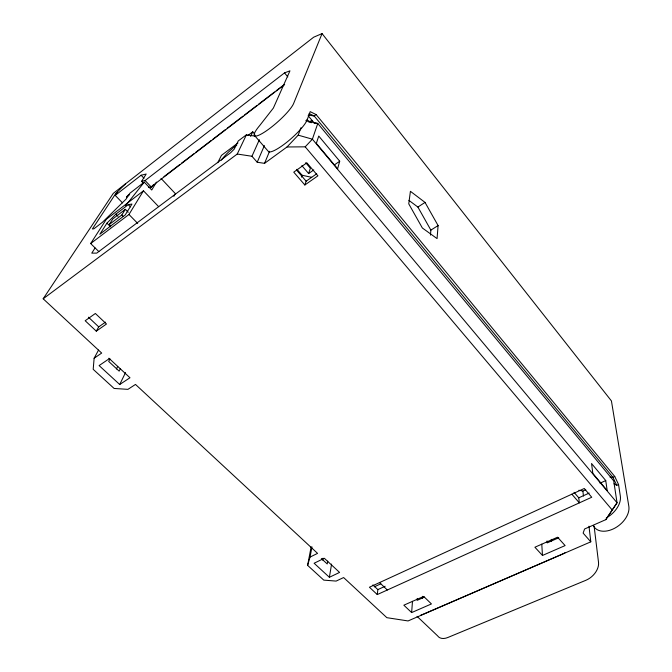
<?xml version="1.0" encoding="UTF-8"?>
<svg xmlns="http://www.w3.org/2000/svg" width="672" height="672" viewBox="0 0 672 672"><rect width="100%" height="100%" fill="white"/><g stroke="black" fill="none" stroke-linecap="round" stroke-linejoin="round"><path stroke-width="1.01" d="M422.428 598.265L422.554 596.333M417.245 598.416L417.11 600.348L424.452 597.097M411.642 612.57L403.847 605.186L423.662 596.425L431.432 603.935L411.642 612.57L412.482 601.322M438.094 225.565L437.069 238.602L422.36 228.001L408.752 203.834L410.416 191.31L425.032 202.415L438.094 225.565L430.878 230.118L430.424 235.158M98.54 350.078L94.13 358.235L93.19 369.331L114.097 388.45L127.924 389.357L135.492 384.434L317.57 553.375L310.044 557.08L307.616 565.354L323.77 580.121L336.118 581.087L343.619 577.55L386.862 617.677L408.055 620.945L590.806 541.834L588.974 526.201M377.269 594.569L369.432 587.227L584.27 488.485L591.738 497.246L377.269 594.569L377.857 589.596L372.901 584.926M329.381 577.282L339.578 572.426L324.324 558.264L314.11 563.245L329.381 577.282L331.582 564.085M327.709 561.128L327.222 563.968L321.334 558.516M322.694 560.095L323.03 558.205M307.616 565.354L311.111 546.991M310.044 557.08L311.968 546.89M339.696 161.204L337.621 168.748L316.344 143.346L318.755 136.063L339.696 161.204L334.698 164.707M301.879 165.648L308.641 173.552L310.38 168.227L305.693 162.733M301.459 177.122L302.089 175.266L296.957 169.302M304.844 184.993L317.915 175.829L306.844 162.834L293.756 172.158L304.844 184.993L306.146 181.188L316.705 173.771M94.13 358.235L101.682 353.069L43.176 298.788L237.241 154.031L251.958 156.265L257.208 162.238L264.541 163.355L287.003 146.975L298.2 135.156L300.98 127.714M593.477 525.882A20.656 13.709 -38 0 0 615.09 527.999A20.656 13.709 -38 0 0 628.824 506.26L611.428 400.932L322.064 33.6L293.647 103.446A26.25 5.09 -41.5 0 1 264.877 131.846A26.25 5.09 -41.5 0 1 259.678 125.58L273.361 108.083L289.96 70.82L284.516 72.895L145.085 180.541L141.616 181.306L143.606 183.38M264.541 163.355L269.573 151.284M257.208 162.238L264.398 145.555M251.958 156.265L259.342 139.726M250.614 136.458L252.773 131.813L254.822 134.173M237.241 154.031L246.397 134.812L255.511 136.198M109.376 358.621L99.112 365.576L119.708 384.51L125.53 372.599M120.422 368.575L119.154 371.129L108.679 361.435L109.998 358.898M116.424 368.97L117.709 366.408M217.736 162.716L221.432 155.392L237.93 142.985M173.863 196.325L175.35 193.628L161.028 178.391M96.281 331.153L106.487 324.005L95.365 313.48L85.176 320.737L96.281 331.153L98.725 326.878L105.496 322.123M156.45 182.12L151.729 190.008L144.253 182.146L129.772 193.318L126.118 199.063L102.463 222.247L93.878 228.824L92.392 228.959L115.702 193.645L125.362 183.96M98.876 251.622L90.661 243.541L128.965 214.477L143.472 190.806L158.634 206.648M144.253 182.146L125.647 205.649M110.687 226.036L109.225 224.566L121.834 214.964L125.362 209.32L128.243 212.268M141.616 181.306L146.194 174.023L141.112 175.232L115.198 195.384L122.531 202.902M109.225 224.566L112.846 218.879L125.362 209.32M95.054 247.985L91.77 253.142L96.734 253.117L230.605 152.746L234.276 149.083L238.232 140.96L246.397 134.812M590.806 541.834L583.128 533.106L584.59 528.99L605.791 519.658L617.047 502.765L613.712 480.892L317.772 123.455L305.76 120.725M106.94 223.163L99.834 234.242L125.219 214.948L131.964 204.053L128.293 204.624L115.861 214.141L106.94 223.163L110.603 226.842M90.661 243.541L106.369 219.24L143.472 190.806M115.198 195.384L117.575 191.78M43.176 298.788L113.308 193.351L313.664 37.204L322.064 33.6M605.791 519.658L617.047 502.765L312.388 139.188L298.2 135.156M128.377 194.939L126.412 197.072L129.688 194.552M287.003 146.975L305.206 146.832L312.388 139.188L317.772 123.455L314.101 123.043M163.96 176.652L179.76 164.556M181.423 163.279L193.897 153.737M195.56 152.46L211.361 140.364M213.024 139.096L225.498 129.545M227.161 128.268L242.962 116.172M244.625 114.904L257.099 105.353M258.762 104.076L274.562 91.98M276.226 90.712L283.71 84.983M148.47 187.37L151.116 186.85L284.668 84.571M247.825 135.534L252.773 131.813M606.32 517.91A20.798 13.549 -38.2 0 0 620.332 496.054L618.551 484.504L614.737 476.448L316.142 114.593L314.202 116.021L308.44 115.046M308.641 173.552L313.774 169.932M119.708 384.51L129.973 377.756L108.864 358.201M408.887 200.348L417.883 207.052L425.032 202.415M374.296 586.824L380.806 583.834M578.878 490.258L582.876 491.072L585.732 489.762M600.029 483.193L605.749 480.572L591.553 463.529L592.83 473.416L607.177 490.543L605.749 480.572M614.737 476.448L612.914 477.288L610.058 477.229M377.857 589.596L385.148 586.261M571.855 494.197L579.348 502.874L578.768 497.826L589.193 493.072M614.006 483.84L616.728 485.335L618.551 484.504M558.743 537.785L547.21 542.875L547.075 540.943M542.48 555.458L565.11 545.58L557.575 537.205L534.904 547.226L542.48 555.458L541.775 544.152M309.481 121.346L312.463 120.7M302.089 175.266L311.682 177.316M308.507 121.808L311.354 122.732M309.078 113.492L314.202 116.021L612.914 477.288L616.728 485.335M316.142 114.593L310.17 111.628L307.205 119.742A26.023 5.544 -41.4 0 1 288.725 140.675A26.023 5.544 -41.4 0 1 268.691 151.813L254.932 135.954M88.444 317.192L98.725 326.878M379.529 582.582L387.349 589.991M417.043 616.342L437.573 635.83A14.994 9.45 -49.2 0 0 447.846 637.493L585.824 580.314A15.884 10.937 -41.3 0 0 598.517 562.313L594.098 526.084M115.861 214.141L118.037 216.359M121.834 214.964L123.295 216.451M128.965 214.477L137.684 223.398M128.293 204.624L130.477 206.867M145.085 180.541L151.116 186.85M141.112 175.232L143.993 178.265M296.444 169.915L306.146 181.188M574.031 492.316L578.768 497.826M305.206 146.832L612.041 509.796M306.961 119.297L308.969 121.716M308.146 115.693L314.177 122.959M284.516 72.895L287.826 76.91M417.883 207.052L430.878 230.118M582.876 491.072L583.447 496.062M551.309 539.356L551.452 541.296M153.552 184.565A6.644 1.092 -42.9 0 1 150.94 187.69M221.365 160.146A17.06 3.293 -42.1 0 1 236.796 145.093M551.25 540.481A8.047 5.258 -41.5 0 1 551.704 539.624M564.942 552.787A16.178 10.626 -41.4 0 1 562.195 554.215L423.41 614.149A15.246 9.164 -48.6 0 1 421.025 614.956M422.318 597.332A7.61 4.57 -48.3 0 1 422.797 596.501"/></g></svg>
